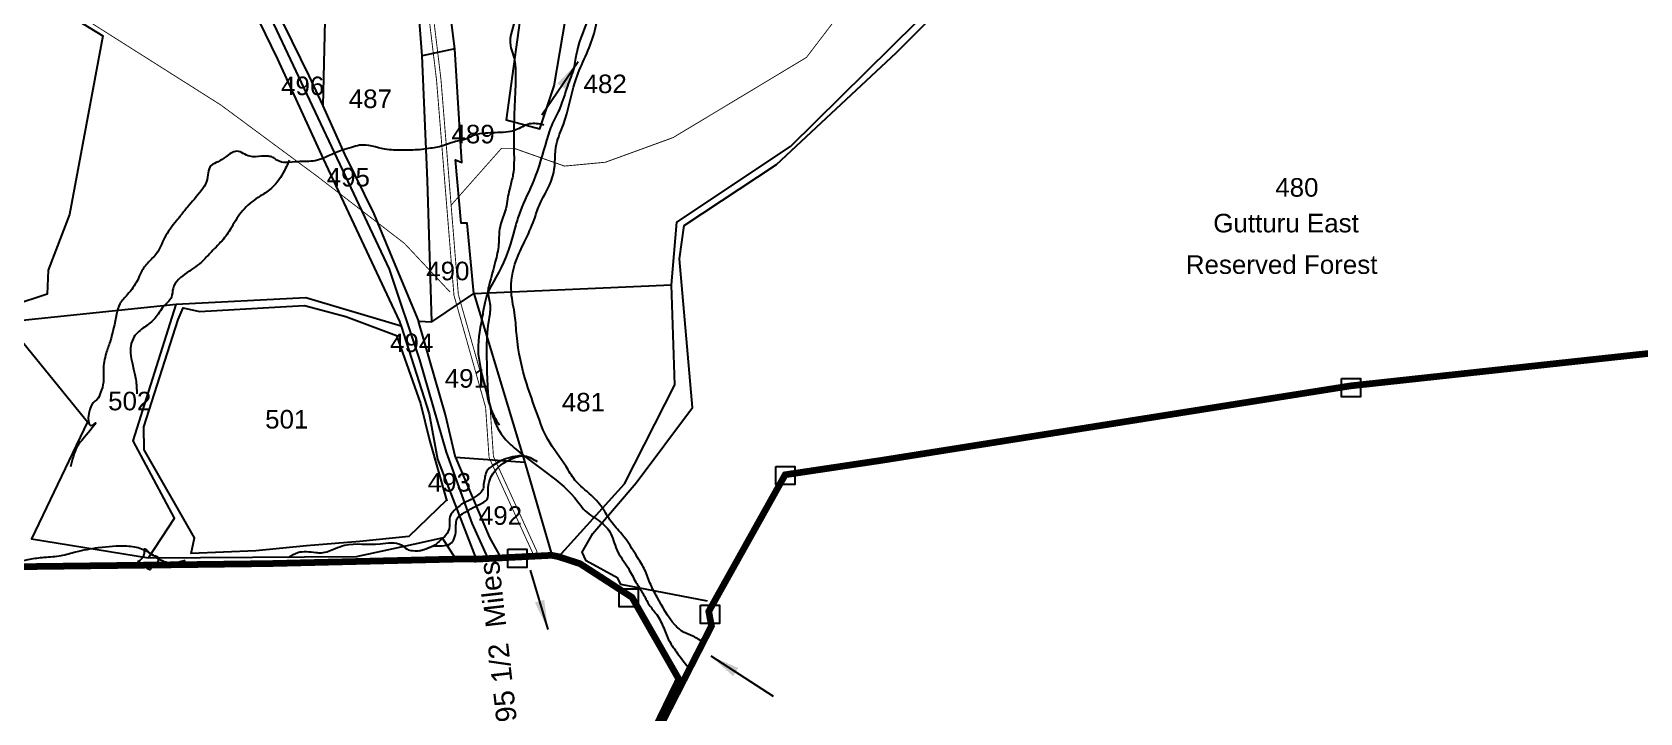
# Model space of a CAD drawing. Header units: feet. Extents: x 778084 to 787325, y 1573137 to 1585556.
# Drawn here: x 782990 to 785155, y 1574563 to 1575480 of the extents above; entities that cross this region are included whole.
import ezdxf
from ezdxf.enums import TextEntityAlignment as Align

# ---------------------------------------------------------------- set-up
doc = ezdxf.new("R2010")
doc.units = ezdxf.units.FT
doc.header["$LTSCALE"] = 15
doc.header["$MEASUREMENT"] = 0
doc.linetypes.add('HIDDEN2', pattern=[0.1875, 0.125, -0.0625])
for name, color, linetype in [('HILL', 17, 'Continuous'), ('PLOT', 7, 'Continuous'), ('PLOT NO', 7, 'Continuous'), ('RAILWAYTRACK', 3, 'Continuous'), ('ROADS', 6, 'Continuous'), ('TANKS-STREAM', 4, 'Continuous'), ('VILLAGE STONES', 240, 'Continuous')]:
    doc.layers.add(name, color=color, linetype=linetype)
doc.layers.add('VILLAGE BOUNDRY', color=5, linetype='HIDDEN2', lineweight=100)
doc.styles.get("Standard").update_dxf_attribs({"font": 'arial.ttf'})
doc.linetypes.add('TRACKS', pattern='A,0.15,[130,ltypeshp.shx,S=0.25,R=0,X=0,Y=0],0.15', length=0.3)
doc.dimstyles.get("Standard").update_dxf_attribs({"dimtxt": 0.18, "dimasz": 40, "dimexe": 0.18, "dimexo": 0.0625, "dimgap": 0.09, "dimtad": 0, "dimtih": 1, "dimtoh": 1, "dimdec": 4, "dimzin": 0, "dimdsep": 46, "dimtxsty": 'Standard', "dimcen": 0.09, "dimadec": 0, "dimazin": 0, "dimtfac": 1, "dimtdec": 4, "dimtofl": 0, "dimtmove": 0, "dimatfit": 3, "dimfxl": 1, "dimtolj": 1, "dimtzin": 0, "dimarcsym": 0})

msp = doc.modelspace()

# ---------------------------------------------------------------- linework, layer by layer
at = {"layer": 'HILL', "lineweight": -2}
for points in [[(783899.7, 1574713.6), (783783.1, 1574736), (783778.7, 1574744.6), (783736.3, 1574767.9), (783730.6, 1574779.6), (783745.1, 1574804.4), (783803.6, 1574872.8), (783879.5, 1574974.5), (783861.7, 1575174.8), (783868.1, 1575219.3), (783992.6, 1575301.8), (784153.8, 1575452.1), (784243.2, 1575541.6), (784458.5, 1575569.6), (784813, 1575522.4), (784990.7, 1575501.8), (785301, 1575500.3), (785643.9, 1575557.1)], [(783548, 1574849.5), (783497.1, 1574800.6), (783431.3, 1574793.9), (783359.6, 1574787.9), (783291.1, 1574781.2), (783204, 1574777.8), (783208.7, 1574798.6), (783140.9, 1574917.2), (783140.2, 1574948.3), (783186.5, 1575093), (783193.2, 1575108.4), (783215.3, 1575103.7), (783324.6, 1575109.7), (783356.8, 1575111.7), (783412.5, 1575097), (783480.9, 1575071.5), (783513.1, 1574979.7), (783525.2, 1574930.2), (783548.7, 1574848.2)]]:
    msp.add_lwpolyline(points, dxfattribs=at)
at = {"layer": 'PLOT', "lineweight": -2}
for points in [[(782801.1, 1576077.6), (782889, 1576092.4), (782959.4, 1576093.4), (782992.3, 1576077.6), (783045.1, 1575987.7), (783079.3, 1575914.6), (783135.2, 1575954.3), (783186, 1575943.2), (783208.1, 1575737), (783216.8, 1575693.5), (783253.5, 1575581.5), (783320.3, 1575443.6), (783382.1, 1575309.2), (783484.9, 1575090), (783486.9, 1575084), (783358.7, 1575122.2), (783184.1, 1575113), (782955.5, 1575089.4), (782786.8, 1575125.5), (782634.9, 1575120.8), (782418.5, 1575108.8), (782258.5, 1575088.5), (782080.6, 1575023.1)], [(783218.7, 1575942.8), (783229.2, 1575778.7), (783237.6, 1575707.9), (783262.4, 1575639.4), (783283.4, 1575580.1), (783328.5, 1575490.8), (783362.7, 1575421.3), (783381.6, 1575380.5), (783410.6, 1575315.5), (783450.2, 1575235.3), (783477.3, 1575169.9), (783510.2, 1575090.8), (783528.1, 1575089.8), (783522.4, 1575280), (783515.4, 1575448), (783498.8, 1575665.1), (783404.8, 1575892.1), (783218.7, 1575942.8)], [(782861.5, 1575664.7), (782968.9, 1575546.5), (783085.2, 1575475.2), (783040.1, 1575234.3), (783011.6, 1575159.2), (783010.2, 1575126.8), (782963.7, 1575111.6), (782955.5, 1575089.4)], [(783559.2, 1575457.6), (783535, 1575649.8), (783668.1, 1575649.7), (783628.5, 1575361.6), (783673.9, 1575349.5), (783693.3, 1575407.4), (783708.5, 1575497.4), (783762.2, 1575655.3), (783704.4, 1575648.6), (783668.1, 1575649.7)], [(783386.5, 1575591.8), (783381.6, 1575380.5)], [(783699.1, 1574773.3), (783787.9, 1574871.6), (783855.4, 1575004.7), (783851.3, 1575139.6), (783858.5, 1575223.8), (784011.3, 1575326.1), (784249.6, 1575561.4), (784415.8, 1575581.9), (784590.5, 1575568.4), (784829.3, 1575531.5), (784960.3, 1575518.1), (785289.8, 1575512.1), (785651.1, 1575570.4)], [(783584.7, 1575127.7), (783576.1, 1575222.4), (783568, 1575222.4), (783560, 1575308), (783568.9, 1575304.3), (783559.2, 1575457.6), (783515.4, 1575448)], [(783584.7, 1575127.7), (783851.3, 1575139.6)], [(783146.6, 1574771.6), (783181.9, 1574825.1), (783126.2, 1574929.3), (783184.1, 1575113)], [(783528.1, 1575089.8), (783584.7, 1575127.7), (783653.4, 1574900.4), (783560, 1574907.1), (783546.9, 1574964.4), (783510.2, 1575090.8)], [(782955.5, 1575089.4), (783064.5, 1574954.9), (782989, 1574797.4), (783146.6, 1574771.6), (783426.9, 1574773.5), (783503.4, 1574790.2), (783542.3, 1574798.7), (783560.8, 1574770.1)], [(783486.9, 1575084), (783524.9, 1574965.8), (783536.1, 1574904.9), (783588, 1574770)], [(783560, 1574907.1), (783606, 1574799), (783621.1, 1574771.7)], [(783653.4, 1574900.4), (783689.8, 1574775.2)]]:
    msp.add_lwpolyline(points, dxfattribs=at)
at = {"layer": 'RAILWAYTRACK', "color": 17, "linetype": 'TRACKS', "lineweight": -2, "ltscale": 3}
msp.add_lwpolyline([(783061.4, 1577359.5), (783052.3, 1577212), (783069, 1576940.3), (783109, 1576647.7), (783141.7, 1576408.7), (783176.8, 1576173.7), (783197.2, 1575958.1), (783219.6, 1575721.9), (783300.5, 1575521.5), (783471, 1575160.7), (783511.6, 1575038.3), (783547.4, 1574914.1), (783582, 1574818.3), (783603.8, 1574770.8)], dxfattribs=at)
at = {"layer": 'ROADS', "linetype": 'HIDDEN2', "lineweight": -2, "ltscale": 10, "const_width": 1.2}
for points in [[(783160.9, 1577302.3), (783183.7, 1577145.1), (783228.3, 1576890.1), (783258.9, 1576714.9), (783316.1, 1576472.1), (783364, 1576219.3), (783420, 1575923.5), (783504.5, 1575665.3), (783534.6, 1575415.7), (783558.1, 1575125.5), (783600.7, 1574974.7), (783605.4, 1574906.9), (783656.2, 1574795.7), (783663.9, 1574779), (783664.1, 1574773.9)], [(783166.9, 1577302.9), (783189.6, 1577146), (783234.2, 1576891.2), (783264.8, 1576716.1), (783322, 1576473.3), (783369.9, 1576220.4), (783425.8, 1575925), (783510.4, 1575666.6), (783540.6, 1575416.3), (783564, 1575126.6), (783606.7, 1574975.8), (783611.3, 1574908.4), (783661.7, 1574798.2), (783669.8, 1574780.5), (783670.1, 1574774.2)], [(783554.3, 1575246.9), (783622.1, 1575323.4), (783638.9, 1575323.5), (783707.1, 1575299.5), (783762.1, 1575304.7), (783853.3, 1575337.9), (784032.9, 1575445.9), (784102.4, 1575537), (784141.9, 1575623.5), (784185.5, 1575670.1), (784275.7, 1575713.6), (784413.6, 1575761.2), (784676.4, 1575750), (784969.4, 1575737.5), (785063.9, 1575764.5), (785235, 1575813.4), (785385.4, 1575856.3), (785437.4, 1575901.4), (785501.6, 1575957.1), (785549, 1575982.3)], [(782606.2, 1575963.2), (782616, 1575938.4), (782732.5, 1575818.2), (782925.9, 1575602.4), (782977.3, 1575550.7), (783089, 1575480), (783244.1, 1575381.8), (783374.1, 1575285.6), (783491.4, 1575195.4), (783553, 1575129.7)]]:
    msp.add_lwpolyline(points, dxfattribs=at)
at = {"layer": 'TANKS-STREAM', "lineweight": -2}
for points in [[(782741.2, 1575538.2), (782751.4, 1575545.5), (782759.2, 1575550.9), (782776.8, 1575559.2), (782795.9, 1575572.9), (782820.8, 1575592.9), (782832, 1575604.6), (782857, 1575624.1), (782872.6, 1575646.6), (782881.9, 1575664.1), (782892.6, 1575696.8), (782899.5, 1575720.3), (782914.2, 1575760.6), (782921.5, 1575776.3), (782934.2, 1575800.2), (782945, 1575819.2), (782956.2, 1575838.2), (782961.6, 1575841.2), (782997.7, 1575841.2), (783019.2, 1575846.1), (783050.5, 1575861.2), (783061.7, 1575871.4), (783087.6, 1575885.1), (783133.6, 1575913.4), (783170.9, 1575946), (783185.5, 1575954.7), (783226.6, 1575967.4), (783241.2, 1575991.3), (783242.7, 1576018.2), (783247.1, 1576043.6), (783252, 1576062.6), (783266.2, 1576114.7), (783273.5, 1576158.1), (783298, 1576206.9), (783306.7, 1576241.6), (783323.4, 1576275.3), (783333.7, 1576300.4), (783352.2, 1576323.9), (783362.5, 1576337), (783385.5, 1576358.5), (783398.2, 1576393.7), (783411.9, 1576414.2), (783429.4, 1576438.6), (783443.6, 1576452.2), (783473, 1576467.7), (783495.5, 1576492.1), (783509.7, 1576513.6), (783529.2, 1576545.8), (783530.7, 1576562.4), (783516, 1576639.9), (783510.6, 1576667.2), (783505.7, 1576676.5), (783508.7, 1576682.3), (783518.4, 1576679.4), (783535, 1576666.2), (783546.3, 1576662.3), (783553.6, 1576659.4), (783565.3, 1576652.6), (783577.5, 1576646.2), (783587.8, 1576640.8), (783597.6, 1576634), (783618.1, 1576623.3), (783644, 1576615.5), (783657.7, 1576606.7), (783685.6, 1576556.6), (783685.1, 1576530.7), (783690, 1576487.8), (783689.5, 1576459), (783706.2, 1576381.1), (783726.5, 1576346.7), (783728.9, 1576335.8), (783749.2, 1576331.1), (783770.3, 1576328), (783785.1, 1576321.8), (783821.8, 1576299.9), (783849.2, 1576284.3), (783873.4, 1576275), (783890.6, 1576266.4), (783900.7, 1576255.5), (783904.6, 1576247.6), (783908.5, 1576225), (783908.5, 1576212.5), (783909.3, 1576181.3), (783910.1, 1576164.2), (783903.1, 1576122), (783889, 1576076.3), (783882.8, 1576039.6), (783882.8, 1576013.1), (783882.8, 1575980.3), (783886.7, 1575950.7), (783887.5, 1575919.5), (783885.9, 1575886.7), (783870.3, 1575819.1), (783875.8, 1575785.5), (783882.8, 1575746.5), (783884.4, 1575734.1), (783868, 1575716.9), (783848.4, 1575696.6), (783826.6, 1575669.3), (783806.3, 1575653.7), (783783.6, 1575636.5), (783772.7, 1575621.7), (783763.3, 1575590.7), (783752.3, 1575565.7), (783748.4, 1575534.5), (783741.4, 1575504.9), (783723.4, 1575452.6), (783719.5, 1575431.5), (783710.9, 1575407.3), (783700.8, 1575377.7), (783690.6, 1575356.6), (783682.8, 1575334), (783665.6, 1575280.4), (783647.6, 1575239.1), (783641.4, 1575220.3), (783625, 1575169.6), (783600, 1575117.3), (783596.8, 1575100.2), (783590.6, 1575051.5), (783598.4, 1575008.6), (783609.3, 1574966.4), (783624.2, 1574935.2), (783641.4, 1574918.1), (783684.3, 1574885.3), (783725, 1574847.4), (783732.8, 1574837.3), (783752.4, 1574822.4), (783768, 1574806.8), (783777.4, 1574782.6), (783793, 1574757.7), (783803.1, 1574739), (783812.5, 1574724.1), (783821.1, 1574708.5), (783831.3, 1574695.3), (783840.6, 1574677.3), (783848.4, 1574659.4), (783859.4, 1574643), (783873.4, 1574624.3)], [(783896, 1574656.6), (783879.8, 1574666.2), (783867.5, 1574671.6), (783855.8, 1574681.4), (783831.8, 1574718.9), (783823.1, 1574735.7), (783815.3, 1574755.1), (783805.4, 1574772.2), (783784.1, 1574803.9), (783769.4, 1574821.2), (783760.1, 1574835.9), (783743, 1574856), (783721.1, 1574876.4), (783709.1, 1574894.9), (783684.9, 1574930.7), (783669.8, 1574966.9), (783656.2, 1575006.1), (783642.6, 1575071.5), (783640.3, 1575097.9), (783635.4, 1575129.2), (783641.9, 1575172.5), (783653.2, 1575197.4), (783666, 1575227.1), (783673.2, 1575246.7), (783692.5, 1575290.7), (783696.2, 1575329.1), (783705.7, 1575355.5), (783721.2, 1575413), (783745.7, 1575474.1), (783753.6, 1575505.4), (783779.8, 1575578.6), (783800.1, 1575622.3), (783826.2, 1575647.5), (783835.2, 1575661.1), (783851.8, 1575675.1), (783869.9, 1575691.6), (783889.2, 1575713.9), (783900.1, 1575723.7), (783893.7, 1575781.4), (783889.2, 1575828.1), (783888.8, 1575877.5), (783896.4, 1575975), (783896.4, 1576010.8), (783902.8, 1576073.4), (783917.6, 1576099.3), (783924.7, 1576152.8), (783922.1, 1576198.5), (783918.7, 1576257.6), (783943.6, 1576244.8), (783979.5, 1576233.5), (783998, 1576229.7), (784020.6, 1576225.5), (784037.6, 1576225.9), (784086.9, 1576222.7), (784125.7, 1576212.2), (784165.7, 1576206.5), (784199.7, 1576205), (784219.7, 1576204.6), (784258.2, 1576196.3), (784292.5, 1576180.5), (784333.7, 1576163.9), (784440.7, 1576107.6), (784450.3, 1576091.3), (784471.4, 1576072.6), (784487.1, 1576066.6), (784511.2, 1576060), (784539.6, 1576057.6), (784595.1, 1576058.2), (784634.3, 1576057), (784667.5, 1576055.2), (784698.9, 1576054.5), (784744.3, 1576059.6), (784764.2, 1576060), (784777.3, 1576064.3), (784802.3, 1576066.8), (784830.2, 1576060), (784849.7, 1576056.7), (784862.8, 1576051.2), (784874.7, 1576043.1), (784892.9, 1576039.7), (784912.8, 1576037.2), (784948.3, 1576038.9), (784966.5, 1576044.4), (784991.1, 1576049.5), (785008.4, 1576051.2), (785070.8, 1576052.7), (785080.5, 1576059), (785106.1, 1576057.1), (785140.3, 1576058.5), (785161.2, 1576056.6), (785190.7, 1576060.9), (785214.4, 1576064.7), (785245.8, 1576067.5), (785268.6, 1576073.7), (785299.9, 1576077.5), (785326, 1576078.5), (785343.1, 1576082.3), (785403.4, 1576052.8), (785439.1, 1576033.8), (785469.4, 1575981.5), (785482.3, 1575957.2), (785499, 1575923.1), (785524.1, 1575886.7), (785556.9, 1575836.3), (785567.5, 1575815.1), (785578.9, 1575799.2), (785592.5, 1575785.5), (785603.2, 1575777.9)], [(783721.5, 1575937.1), (783714.5, 1575922.1), (783703.5, 1575912.4), (783698.1, 1575904.7), (783696.4, 1575895.7), (783697.1, 1575884.7), (783697.8, 1575869.7), (783696.8, 1575860.7), (783694.4, 1575844.3), (783692.8, 1575834.3), (783699.8, 1575819), (783706.1, 1575811), (783706.8, 1575808), (783702.1, 1575800.9), (783697.4, 1575810.1), (783694.4, 1575788.7), (783692.8, 1575772.1), (783692.4, 1575741.3), (783690.4, 1575727), (783698.4, 1575689.7), (783700.4, 1575676), (783700.1, 1575656.7), (783698.8, 1575639.7), (783698.8, 1575630), (783700.4, 1575618.3), (783696.4, 1575589.7), (783692.7, 1575571.3), (783683.7, 1575562), (783671.7, 1575549), (783657.3, 1575534.3), (783652.6, 1575529.3), (783641.9, 1575501.2), (783634.2, 1575461.7), (783640.3, 1575439.3), (783640.9, 1575429.9), (783640.9, 1575413.3), (783640.6, 1575399.6), (783639.3, 1575372.2), (783638.9, 1575345.2), (783638.9, 1575319.8), (783637.6, 1575287.8), (783633.6, 1575271.1), (783630.9, 1575258.8), (783628.9, 1575246.1), (783619.5, 1575214), (783618.2, 1575193.7), (783613.8, 1575170.7), (783605.5, 1575139.7), (783603.8, 1575130.6), (783606.8, 1575112.3), (783605.1, 1575092.9), (783602.4, 1575024.9), (783603.4, 1575000.3), (783607.2, 1574974.2), (783618.9, 1574950.7)], [(783679.1, 1575354.8), (783659.9, 1575356.3), (783650.3, 1575352.6), (783641.5, 1575348.2), (783613.4, 1575344.5), (783600.8, 1575343.7), (783584.6, 1575340.8), (783575, 1575336.3), (783558, 1575331.9), (783543.2, 1575326.8), (783524, 1575323.1), (783511.5, 1575321.6), (783488.6, 1575320.9), (783465, 1575322.3), (783431, 1575327.5), (783419.9, 1575324.5), (783407.4, 1575320.9), (783371.2, 1575306.8), (783347.5, 1575305.4), (783319.5, 1575307.6), (783314.3, 1575311.3), (783307.7, 1575312.7), (783298.8, 1575312.7), (783283.3, 1575312.7), (783265.6, 1575319.4), (783250.8, 1575312), (783240.5, 1575305.4), (783230.9, 1575300.2), (783224.9, 1575278.8), (783217.6, 1575266.3), (783199.1, 1575244.1), (783189.5, 1575232.3), (783184.3, 1575225.7), (783168.1, 1575202.8), (783157.6, 1575181.8), (783146.5, 1575170), (783136.9, 1575156.7), (783131.7, 1575145.6), (783118.4, 1575126.4), (783108.1, 1575113.9), (783103.7, 1575099.9), (783094.8, 1575063), (783089.6, 1575047.5), (783085.9, 1575024.6), (783085.9, 1575008.4), (783082.2, 1574994.4), (783077.1, 1574984.8), (783071.9, 1574980.4), (783071, 1574950.5), (783074.7, 1574953.4), (783062.9, 1574937.2), (783050.3, 1574921), (783041.5, 1574894.4)], [(783336.3, 1575307.4), (783328.1, 1575290.4), (783309.7, 1575267.6), (783294.2, 1575257.2), (783273.5, 1575239.5), (783258.7, 1575217.4), (783247.7, 1575201.2), (783231.4, 1575184.2), (783220.3, 1575172.4), (783198.9, 1575156.2), (783179.7, 1575134.8), (783177.5, 1575123), (783165.7, 1575109), (783159.8, 1575100.1), (783147.2, 1575086.8), (783131.7, 1575075), (783125.8, 1575066.9), (783129.5, 1575011.9), (783131, 1574992.7)], [(783335.2, 1574772.8), (783347.7, 1574779), (783371.9, 1574779), (783379.7, 1574778.6), (783398.1, 1574784.4), (783410.7, 1574788.7), (783458.6, 1574790.6), (783487.1, 1574789.2), (783494.9, 1574783.4), (783502.1, 1574781.5), (783517.6, 1574782.9), (783529.7, 1574787.3), (783553, 1574790.6), (783560.7, 1574808.5), (783563.1, 1574825.9), (783572.3, 1574832.7), (783583.9, 1574839.5), (783596.5, 1574845.8), (783602.8, 1574850.6), (783604.3, 1574861.7), (783606.7, 1574877.7), (783628.5, 1574901.5), (783636.8, 1574905.4), (783650.8, 1574909.2), (783670.2, 1574901.5)], [(783651.3, 1574909.7), (783643.6, 1574908.8), (783619.4, 1574901.5), (783610.6, 1574896.2), (783601.9, 1574888), (783599.5, 1574879.3), (783598.1, 1574870.6), (783596.6, 1574862.8), (783592.2, 1574858), (783581.1, 1574850.3), (783568, 1574843.5), (783561.3, 1574838.2), (783552.6, 1574827.1), (783552.1, 1574814.5), (783546.8, 1574801.9), (783541.9, 1574797.4), (783534.6, 1574790.7), (783511.9, 1574781)], [(782958.9, 1574764.5), (782970.1, 1574766.4), (782986.6, 1574769.9), (783006.3, 1574772.6), (783028.9, 1574774.9), (783048.9, 1574779.9), (783079.3, 1574785.6), (783117.4, 1574787.9), (783137.4, 1574784.1), (783152.8, 1574775.3), (783165.1, 1574768), (783175.1, 1574765.3), (783195.9, 1574768.7)]]:
    msp.add_spline(points, degree=3, dxfattribs=at)
at = {"layer": 'VILLAGE BOUNDRY', "lineweight": -2, "ltscale": 15, "const_width": 9}
for points in [[(785167.2, 1575047.1), (784765.5, 1575003.4), (784135.2, 1574903.3), (784004.2, 1574883.7), (783901.3, 1574699.6), (783905, 1574680), (783824.4, 1574522.5)], [(783823.9, 1574531.9), (783861, 1574608.3), (783797.9, 1574718.6), (783727.9, 1574763.9), (783699.1, 1574773.3), (783689.8, 1574775.2), (783621.1, 1574771.7), (783588, 1574770), (783560.8, 1574770.1), (783307.7, 1574764), (782922.3, 1574759.2)]]:
    msp.add_lwpolyline(points, dxfattribs=at)
at = {"layer": 'VILLAGE STONES', "lineweight": -2}
for points in [[(784753.7, 1575013.3), (784779.1, 1575013.3), (784779.1, 1574988.7), (784753.7, 1574988.7)], [(783991.7, 1574895), (784017.1, 1574895), (784017.1, 1574870.4), (783991.7, 1574870.4)], [(783630.8, 1574783.5), (783656.2, 1574783.5), (783656.2, 1574758.9), (783630.8, 1574758.9)], [(783780.8, 1574730.2), (783806.2, 1574730.2), (783806.2, 1574705.6), (783780.8, 1574705.6)], [(783890.4, 1574707.9), (783915.8, 1574707.9), (783915.8, 1574683.4), (783890.4, 1574683.4)]]:
    msp.add_lwpolyline(points, close=True, dxfattribs=at)
msp.add_spline([(783132.5, 1574767), (783140.9, 1574776.3), (783141.4, 1574783.9), (783151.8, 1574775.6), (783159.1, 1574772.5), (783157.3, 1574764.9), (783151.1, 1574765), (783149.4, 1574756), (783142.7, 1574759.7), (783132, 1574767)], degree=3, dxfattribs=at)

# ---------------------------------------------------------------- texts
at = {"layer": 'PLOT NO', "lineweight": -2}
for s, p in [('496', (783354.3, 1575407.6)), ('482', (783761.8, 1575410.3)), ('487', (783445.5, 1575390.2)), ('489', (783583.9, 1575342.6)), ('495', (783415.8, 1575284.6)), ('480', (784693.5, 1575270.8)), ('490', (783549.9, 1575158.2)), ('494', (783501.1, 1575061.4)), ('491', (783574.8, 1575013.5)), ('502', (783121.4, 1574983)), ('481', (783732.5, 1574981.5)), ('501', (783332.9, 1574958.5)), ('493', (783551.9, 1574873.5)), ('492', (783620.8, 1574828.8))]:
    msp.add_text(s, height=25, dxfattribs=at).set_placement(p, align=Align.MIDDLE_CENTER)
at = {"layer": 'PLOT NO', "color": 6, "linetype": 'Continuous', "lineweight": -2}
msp.add_text('Bangalore 95 1/2  Miles', height=27.542, rotation=96.4051, dxfattribs=at).set_placement((783663.7, 1574367.1))
at = {"layer": 'VILLAGE STONES', "color": 7, "lineweight": -2}
for s, p in [('Gutturu East', (784580.9, 1575210.2)), ('Reserved Forest', (784543.9, 1575154.3))]:
    msp.add_text(s, height=25, dxfattribs=at).set_placement(p)

# ---------------------------------------------------------------- leaders
at = {"layer": 'VILLAGE BOUNDRY', "linetype": 'Continuous', "lineweight": -2}
for points in [[(783725.4, 1575440), (783676.6, 1575368.1)], [(783684.8, 1574675.1), (783661.1, 1574755.3)], [(783904, 1574639.6), (783988, 1574585.3)]]:
    msp.add_leader(points, dimstyle='Standard', override={"dimgap": 0.09, "dimtad": 0}, dxfattribs=at)

doc.saveas('drawing.dxf')
